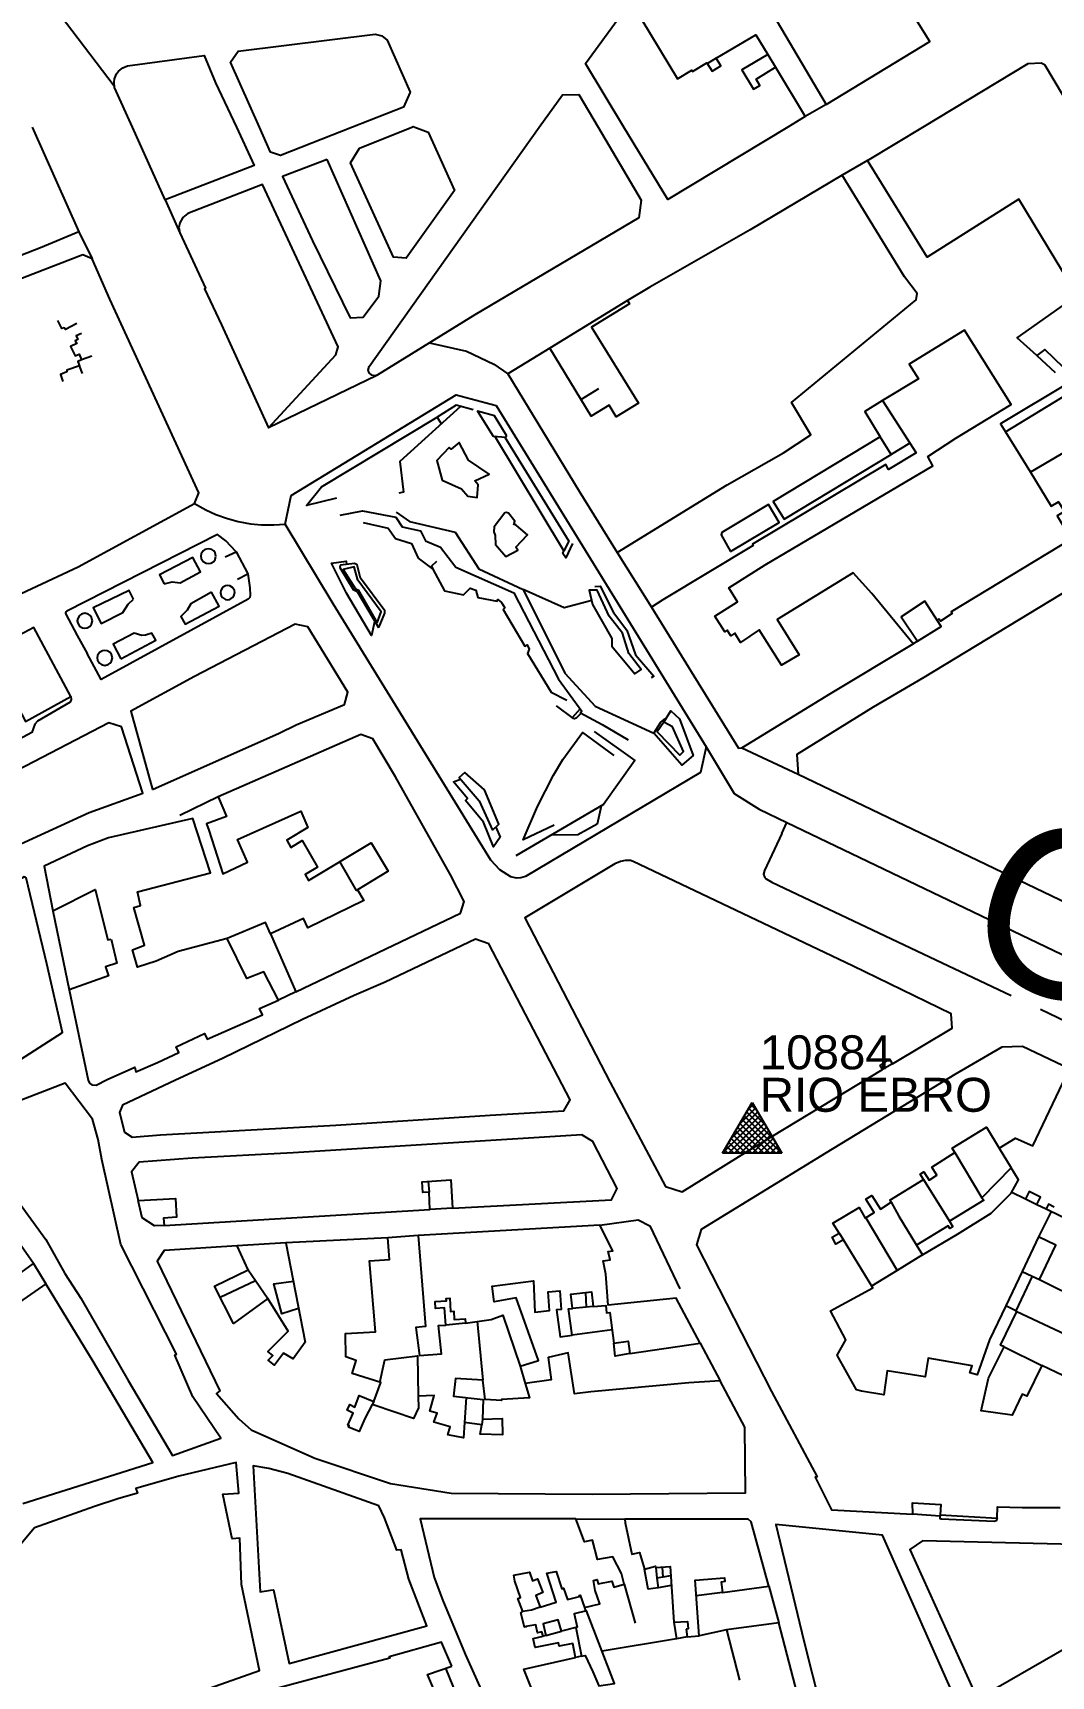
# Model space of a CAD drawing. Header units: millimetres. Extents: x 487814 to 495125, y 4392873 to 4398925.
# Drawn here: x 492567.8 to 492807.4, y 4396840.6 to 4397227.4 of the extents above; entities that cross this region are included whole.
import ezdxf
from ezdxf.enums import TextEntityAlignment as Align

# ---------------------------------------------------------------- set-up
doc = ezdxf.new("R2010")
doc.units = ezdxf.units.MM
for name, color, linetype in [('Cartografia_Base', 8, 'Continuous'), ('Centro_de_Distribucion_Fuera_de_Servicio_posicion', 100, 'Continuous'), ('Centro_de_Distribucion_Fuera_de_Servicio_rotulo', 100, 'Continuous'), ('Centro_de_Distribucion_Fuera_de_Servicio_rotulo_alias', 100, 'Continuous'), ('Texto_Cartografia_Territorial', 7, 'Continuous')]:
    doc.layers.add(name, color=color, linetype=linetype)
doc.styles.get("Standard").update_dxf_attribs({"font": 'arial.ttf'})

# ---------------------------------------------------------------- blocks, each defined once
blk = doc.blocks.new('CD_0_RFS')
at = {"color": 2}
for p, q in [((-0.872, -0.496), (0, 1.003)), ((0, 1.003), (0.871, -0.497)), ((0.871, -0.497), (-0.872, -0.496))]:
    blk.add_line(p, q, dxfattribs=at)
at = {"color": 2, "linetype": 'Continuous'}
for p, q in [((-0.87, -0.493), (0.23, 0.607)), ((-0.697, -0.496), (0.295, 0.495)), ((-0.624, -0.071), (0.165, 0.719)), ((-0.379, 0.352), (0.1, 0.831)), ((0.697, -0.497), (-0.295, 0.495)), ((0.868, -0.492), (-0.23, 0.607)), ((0.623, -0.07), (-0.165, 0.719)), ((-0.133, 0.774), (0.035, 0.943)), ((0.378, 0.352), (-0.101, 0.83)), ((0.134, 0.773), (-0.036, 0.942)), ((-0.011, -0.497), (-0.555, 0.048)), ((-0.52, -0.497), (0.36, 0.383)), ((0.166, -0.497), (-0.49, 0.16)), ((0.343, -0.497), (-0.425, 0.272)), ((0.52, -0.497), (-0.36, 0.383)), ((-0.343, -0.497), (0.425, 0.272)), ((-0.167, -0.497), (0.49, 0.16)), ((0.01, -0.497), (0.555, 0.048)), ((-0.718, -0.496), (-0.815, -0.399)), ((-0.541, -0.496), (-0.75, -0.287)), ((-0.364, -0.497), (-0.685, -0.176)), ((-0.188, -0.497), (-0.62, -0.064)), ((0.187, -0.497), (0.62, -0.064)), ((0.363, -0.497), (0.685, -0.176)), ((0.54, -0.497), (0.75, -0.288)), ((0.717, -0.497), (0.814, -0.399))]:
    blk.add_line(p, q, dxfattribs=at)

msp = doc.modelspace()

# ---------------------------------------------------------------- linework, layer by layer
at = {"layer": 'Cartografia_Base'}
for p, q in [((492574.27, 4397231.62, 111.84), (492586.97, 4397214.9, 111.2)), ((492728.59, 4397221.44, 112.36), (492726.52, 4397220.18, 112.36)), ((492740.73, 4397222.29, 114.07), (492742.55, 4397219.26, 114.53)), ((492754.5, 4397210.53, 110.64), (492749.56, 4397207.64, 111.78)), ((492764.24, 4397197.3, 109.75), (492758.23, 4397193.91, 109.75)), ((492598.91, 4397188.04, 111.03), (492602.38, 4397180.31, 111.11)), ((492578.65, 4397180.5, 111.61), (492581.8, 4397174.21, 111.56)), ((492707.74, 4397164.38, 109.87), (492689.47, 4397153.14, 117.6)), ((492581.66, 4397151.25, 114.41), (492579.24, 4397150.4, 114.41)), ((492804.01, 4397151.44, 114.73), (492808.38, 4397147.45, 115.43)), ((492579.47, 4397147.2, 114.41), (492578.79, 4397148.97, 114.41)), ((492648.72, 4397146.74, 111.15), (492623.29, 4397134.44, 112.23)), ((492700.93, 4397143.6, 114.72), (492696.81, 4397141.07, 109.94)), ((492663.94, 4397135.35, 110.77), (492662.95, 4397136.91, 110.85)), ((492774.15, 4397130.78, 112.12), (492769.74, 4397128.1, 112.12)), ((492796.68, 4397133.45, 110.95), (492802.53, 4397123.94, 111.38)), ((492681.07, 4397111.85, 111.06), (492680.9, 4397111.47, 111.06)), ((492615.62, 4397105.23, 114.76), (492618.39, 4397100, 114.71)), ((492705.32, 4397105.03, 115.65), (492713.37, 4397092.21, 113.16)), ((492578.28, 4397085.52, 116.11), (492580.56, 4397081.27, 116.17)), ((492775.94, 4397084.18, 109.25), (492774.97, 4397083.6, 110.74)), ((492690.92, 4397068.95, 114.06), (492694.98, 4397066, 114.21)), ((492696.59, 4397068.24, 114.2), (492694.74, 4397066.17, 114.2)), ((492716.89, 4397066.09, 110.33), (492716.38, 4397065.73, 110.33)), ((492734.63, 4397059.05, 109.4), (492747.9, 4397052.85, 108.88)), ((492611.39, 4397047.54, 119.52), (492602.38, 4397043.18, 119.58)), ((492738.68, 4397044.65, 110.05), (492745.26, 4397041.48, 109.91)), ((492744.04, 4397038.89, 109.91), (492745.26, 4397041.48, 109.91)), ((492744.04, 4397038.89, 109.91), (492739.97, 4397030.22, 109.91)), ((492572.5, 4397020.7, 120.99), (492576.39, 4397002.12, 120.99)), ((492629.71, 4397001.68, 120.82), (492625.6, 4396999.72, 119.64)), ((492770.07, 4396984.74, 113.32), (492767.76, 4396983.36, 113.32)), ((492795.22, 4396964.89, 112.05), (492798.04, 4396960.22, 113.01)), ((492784.78, 4396963.81, 111.99), (492791.12, 4396953.16, 112.27)), ((492660.87, 4396957.04, 117.05), (492661.03, 4396954.48, 117.05)), ((492777.37, 4396957.5, 114.96), (492783.49, 4396947.67, 114.53)), ((492798.16, 4396954.54, 113.4), (492801.42, 4396952.93, 113.4)), ((492666.54, 4396950.71, 118.14), (492661.26, 4396950.42, 121.54)), ((492804.08, 4396951.62, 113.37), (492806.22, 4396950.56, 113.33)), ((492807.41, 4396949.98, 113.1), (492804.44, 4396943.97, 113.1)), ((492757.56, 4396944.89, 117.46), (492758.53, 4396943.29, 117.48)), ((492763.78, 4396948.47, 114.09), (492771.16, 4396936.09, 114.56)), ((492627.35, 4396942.59, 114.85), (492615.92, 4396941.9, 115)), ((492658.47, 4396944.29, 116.62), (492651.37, 4396943.73, 116.62)), ((492567.97, 4396937.73, 116.82), (492570.9, 4396932.89, 116.82)), ((492777.11, 4396939.78, 113.75), (492771.16, 4396936.09, 114.56)), ((492611.86, 4396929.77, 117.45), (492620.19, 4396933.72, 117.45)), ((492618.5, 4396936.26, 117.83), (492620.19, 4396933.72, 117.45)), ((492620.19, 4396933.72, 117.45), (492623.14, 4396929.44, 117.8)), ((492771.16, 4396936.09, 114.56), (492765.18, 4396932.39, 114.23)), ((492800.58, 4396935.8, 112.57), (492796.78, 4396927.78, 113.24)), ((492802.92, 4396934.71, 112.6), (492799.14, 4396926.57, 113.28)), ((492804.65, 4396933.91, 115.1), (492815.11, 4396928.77, 115.06)), ((492697.83, 4396930.88, 116.67), (492698.02, 4396927.44, 117.52)), ((492698.02, 4396927.44, 117.52), (492694.77, 4396927.15, 116.28)), ((492699.62, 4396927.58, 117.19), (492698.02, 4396927.44, 117.52)), ((492799.38, 4396926.45, 117.47), (492810.7, 4396921.11, 116.19)), ((492669.61, 4396923.69, 117.23), (492664.99, 4396923.22, 119.45)), ((492672.34, 4396924.16, 117.53), (492673.72, 4396910.28, 118.54)), ((492704.12, 4396922.13, 115.61), (492694.73, 4396920.86, 116.77)), ((492724.82, 4396918.94, 113.89), (492729.51, 4396910.12, 118.82)), ((492796.36, 4396918.13, 116.29), (492805.19, 4396913.74, 116.29)), ((492682.49, 4396913.52, 117.33), (492683.68, 4396909.46, 117.9)), ((492669.76, 4396906.16, 119.96), (492669.38, 4396900.26, 121.52)), ((492648.01, 4396905.27, 119.87), (492647.65, 4396904.54, 119.87)), ((492673.59, 4396901.04, 120.27), (492673.43, 4396899.78, 120.27)), ((492695.56, 4396877.59, 119.64), (492707.11, 4396877.57, 119.57)), ((492714.39, 4396866.17, 118.94), (492714.67, 4396863.63, 118.94)), ((492716.02, 4396863.88, 118.84), (492714.67, 4396863.63, 118.94)), ((492714.67, 4396863.63, 118.94), (492714.92, 4396861.37, 118.94)), ((492715.9, 4396866.27, 118.67), (492716.02, 4396863.88, 118.84)), ((492717.83, 4396864.2, 118.84), (492716.02, 4396863.88, 118.84)), ((492706.93, 4396862.26, 119.18), (492709.56, 4396853.09, 118.9)), ((492718, 4396861.9, 118.84), (492714.92, 4396861.37, 118.94)), ((492730.06, 4396860.3, 118.76), (492723.86, 4396859.52, 118.19)), ((492741, 4396861.75, 117.84), (492743.31, 4396853.16, 119.13)), ((492697.59, 4396856.72, 119.71), (492697.83, 4396855.93, 119.71)), ((492695.59, 4396852.03, 120.26), (492692.22, 4396851.15, 120.55)), ((492718.64, 4396853.3, 120.33), (492719.26, 4396849.4, 119.27)), ((492688.49, 4396850.17, 121.01), (492687.87, 4396850.01, 121.76)), ((492719.26, 4396849.4, 119.27), (492701.76, 4396846.48, 119.32)), ((492721.77, 4396849.82, 119.27), (492719.26, 4396849.4, 119.27)), ((492730.99, 4396851.52, 119.57), (492724.61, 4396850.1, 119.57)), ((492696.89, 4396845.28, 121.35), (492695.53, 4396845, 121.58)), ((492664.88, 4396842.44, 117.62), (492675.32, 4396817.17, 117.96))]:
    msp.add_line(p, q, dxfattribs=at)
for points in [[(492767.12, 4397244.31, 109.71), (492766.87, 4397244.7, 109.71), (492760.94, 4397241.15, 109.72), (492762.92, 4397237.84, 109.71), (492750.68, 4397230.55, 109.65), (492748.87, 4397233.56, 109.68), (492742.95, 4397230.06, 109.66), (492754.5, 4397210.53, 109.53), (492778.84, 4397225.3, 109.58), (492770.35, 4397239.06, 109.7), (492766.59, 4397236.81, 109.69), (492764.54, 4397240.25, 109.71), (492768.25, 4397242.47, 109.71), (492767.12, 4397244.31, 109.71)], [(492706.91, 4397205.16, 109.51), (492697.85, 4397220.14, 109.55), (492708.51, 4397234.76, 109.59)], [(492621.14, 4397205.16, 110.63), (492614.31, 4397220.43, 110.63), (492616.11, 4397223.05, 110.63), (492648.38, 4397227.06, 110.21), (492649.93, 4397226.68, 110.11), (492651.15, 4397225.67, 110.06), (492656.62, 4397213.42, 110.02), (492655.02, 4397209.9, 110.07), (492642.99, 4397205.16, 110.3)], [(492711.12, 4397230.44, 109.6), (492719.5, 4397216.56, 109.61), (492722.87, 4397218.59, 109.63), (492723.05, 4397218.29, 109.63), (492726.43, 4397220.33, 109.65), (492727.62, 4397218.36, 109.65), (492729.7, 4397219.61, 109.67), (492728.59, 4397221.44, 109.67), (492737.96, 4397226.89, 109.73), (492740.73, 4397222.29, 109.7), (492734.66, 4397218.63, 109.68), (492737.4, 4397214.08, 109.68), (492738.89, 4397214.98, 109.69), (492737.98, 4397216.5, 109.69), (492742.55, 4397219.26, 109.68), (492749.56, 4397207.64, 109.6), (492745.45, 4397205.16, 109.65)], [(492591.29, 4397205.16, 111.45), (492587.05, 4397214.49, 111.63), (492586.91, 4397215.73, 111.64), (492587.03, 4397216.56, 111.64), (492587.5, 4397217.71, 111.65), (492588, 4397218.38, 111.65), (492588.97, 4397219.16, 111.65), (492590.08, 4397219.62, 111.66), (492608.14, 4397222.02, 110.7), (492610.82, 4397215.57, 110.72), (492615.73, 4397205.16, 110.68)], [(492777.2, 4397205.16, 109.41), (492801.97, 4397220.19, 109.39), (492805.1, 4397220.32, 109.39), (492805.83, 4397219.95, 109.39), (492814.66, 4397205.16, 109.23)], [(492686.92, 4397205.16, 109.6), (492692.45, 4397212.79, 109.6), (492696.31, 4397212.82, 109.6), (492700.84, 4397205.16, 109.6)], [(492567.68, 4397205.16, 111.66), (492578.65, 4397180.5, 112.04), (492569.63, 4397176.8, 111.77), (492540.97, 4397165.62, 112.5), (492525.56, 4397159.84, 111.79), (492521.66, 4397169.71, 111.81), (492516.08, 4397176.98, 111.79), (492549.56, 4397205.16, 111.78)], [(492615.73, 4397205.16, 110.68), (492619.91, 4397196.16, 110.69), (492598.91, 4397188.04, 110.96), (492591.29, 4397205.16, 111.45)], [(492642.99, 4397205.16, 110.3), (492626.07, 4397198.53, 110.63), (492623.77, 4397199.28, 110.63), (492621.14, 4397205.16, 110.63)], [(492657.67, 4397205.16, 110.03), (492660.84, 4397203.96, 109.99), (492667.02, 4397190.29, 109.85), (492655.69, 4397174.34, 109.76), (492652.65, 4397174.59, 109.76), (492642.59, 4397196.8, 109.78), (492644.71, 4397200.24, 110.03), (492657, 4397205.16, 110.04)], [(492700.84, 4397205.16, 109.6), (492710.96, 4397187.98, 109.71), (492710.42, 4397183.8, 109.69), (492671.78, 4397161, 110.29), (492648.83, 4397146.79, 111.11), (492648.3, 4397146.64, 111.11), (492647.6, 4397146.76, 111.11), (492646.96, 4397147.33, 111.11), (492646.75, 4397148.01, 111.11), (492646.96, 4397148.84, 111.11), (492686.92, 4397205.16, 109.6)], [(492657, 4397205.16, 110.04), (492657.32, 4397205.29, 110.03), (492657.67, 4397205.16, 110.03)], [(492745.45, 4397205.16, 109.65), (492717.19, 4397188.13, 109.51), (492706.91, 4397205.16, 109.51)], [(492814.66, 4397205.16, 109.23), (492831.27, 4397177.78, 107.94), (492831.56, 4397177.95, 107.94), (492849.11, 4397147.94, 107.08), (492855.08, 4397138.16, 106.81), (492855.46, 4397137.22, 106.8), (492855.37, 4397135.41, 106.8), (492854.9, 4397134.65, 106.81), (492853.96, 4397133.79, 106.83), (492848.34, 4397130.13, 106.95), (492833.3, 4397121.03, 107.26), (492817.85, 4397146.69, 107.71), (492815.52, 4397145.31, 107.76), (492812.56, 4397150.01, 107.85), (492810.29, 4397148.62, 107.89), (492805.92, 4397152.87, 108.01), (492804.01, 4397151.44, 108.05), (492799.44, 4397155.62, 108.17), (492813.53, 4397165.53, 108.06), (492799.84, 4397188.22, 109.04), (492778.25, 4397174.58, 108.86), (492764.24, 4397197.3, 109.49), (492777.2, 4397205.16, 109.41)], [(492637.05, 4397197.59, 110.62), (492626.55, 4397193.57, 110.47), (492633.59, 4397178.39, 110.41), (492642.45, 4397160.31, 110.44), (492645.52, 4397160.41, 110.44), (492649.26, 4397165.4, 110.44), (492649.73, 4397169.03, 110.37), (492637.05, 4397197.59, 110.62)], [(492696.33, 4397119.48, 110.08), (492705.32, 4397105.03, 109.93), (492731.21, 4397120.96, 109.93), (492744.42, 4397128.55, 109.57), (492750.91, 4397132.77, 109.39), (492746.34, 4397140.35, 109.48), (492775.65, 4397164.54, 108.73), (492775.9, 4397166.02, 108.74), (492772.91, 4397169.94, 108.86), (492758.23, 4397193.91, 109.53), (492736.58, 4397180.98, 109.55), (492713.02, 4397167.54, 109.75), (492707.74, 4397164.38, 109.74), (492708.22, 4397163.59, 109.74), (492699.26, 4397158.07, 109.71), (492710.31, 4397140.21, 109.82), (492705.09, 4397136.98, 109.81), (492703.41, 4397139.71, 109.79), (492699.21, 4397137.13, 109.81), (492689.47, 4397153.14, 109.67), (492679.56, 4397147.11, 110.22), (492696.33, 4397119.48, 110.08)], [(492612.22, 4397158.68, 111.9), (492623.29, 4397134.44, 112.27), (492639.12, 4397151.59, 111.45), (492639.66, 4397153.5, 111.37), (492621.89, 4397191.71, 110.54), (492604.3, 4397184.83, 110.95), (492603.12, 4397183.94, 111.06), (492602.38, 4397182.66, 111.21), (492602.19, 4397181.56, 111.28), (492602.38, 4397180.31, 111.32), (492608.46, 4397167.29, 111.74), (492608.17, 4397167.14, 111.74), (492612.22, 4397158.68, 111.9)], [(492531.54, 4397143.01, 113.24), (492536.42, 4397130.5, 113.82), (492551.04, 4397091.6, 114.46), (492554.08, 4397090.34, 114.58), (492578.51, 4397101.72, 115.3), (492605.89, 4397116.63, 113.56), (492606.84, 4397119.13, 113.36), (492585.93, 4397164.72, 111.63), (492581.8, 4397174.21, 111.46), (492579.55, 4397175.09, 111.45), (492545.23, 4397161.84, 112.57), (492546.36, 4397158.55, 112.77), (492542.03, 4397156.84, 112.74), (492540.77, 4397160.12, 112.57), (492527.04, 4397154.77, 112.86), (492531.54, 4397143.01, 113.24)], [(492578.2, 4397158.92, 114.86), (492575.5, 4397157.51, 114.86), (492575.16, 4397157.9, 114.86), (492574.63, 4397157.8, 114.86), (492573.67, 4397159.66, 114.86)], [(492722.73, 4397077.03, 109.65), (492733.82, 4397059.04, 109.36), (492734.63, 4397059.05, 109.33), (492755.46, 4397071.86, 108.97), (492774.97, 4397083.6, 108.51), (492765.23, 4397095.39, 108.81), (492760.81, 4397100.26, 108.95), (492742.94, 4397089.32, 109.39), (492748.09, 4397081.01, 109.21), (492743.95, 4397078.52, 109.28), (492738.68, 4397086.87, 109.47), (492734.35, 4397083.87, 109.54), (492732.97, 4397086.06, 109.58), (492732.03, 4397085.47, 109.59), (492731.22, 4397086.78, 109.62), (492730.6, 4397086.39, 109.63), (492728.28, 4397090.07, 109.7), (492733.64, 4397093.42, 109.63), (492731.57, 4397096.74, 109.69), (492740.12, 4397102.16, 109.56), (492779.54, 4397125.49, 108.49), (492778.4, 4397127.67, 108.54), (492784.99, 4397131.97, 108.38), (492798.03, 4397139.89, 108.14), (492787.05, 4397157.38, 108.47), (492774.03, 4397149.41, 108.78), (492776.2, 4397145.95, 108.69), (492767.76, 4397140.83, 108.92), (492775.62, 4397128.49, 108.62), (492769.18, 4397124.59, 108.8), (492768.49, 4397125.77, 108.83), (492737.16, 4397107, 109.66), (492737.33, 4397106.72, 109.66), (492716.02, 4397093.94, 109.85), (492713.37, 4397092.21, 109.81), (492722.73, 4397077.03, 109.65)], [(492579.23, 4397156.63, 114.41), (492577.99, 4397156.07, 114.41), (492578.41, 4397155.18, 114.41), (492577.79, 4397154.87, 114.41), (492578.16, 4397154.24, 114.41), (492576.65, 4397153.51, 114.41), (492577.81, 4397151.38, 114.41), (492578.72, 4397151.76, 114.41), (492579.24, 4397150.4, 114.41)], [(492661.14, 4397154.41, 110.61), (492669.89, 4397152.46, 110.61), (492676.29, 4397149.36, 110.61), (492679.56, 4397147.11, 110.15)], [(492579.24, 4397150.4, 114.41), (492578.39, 4397150.01, 114.41), (492578.79, 4397148.97, 114.41)], [(492578.79, 4397148.97, 114.41), (492575.84, 4397147.99, 114.18), (492575.81, 4397147.57, 114.18), (492574.35, 4397146.92, 114.18), (492574.87, 4397145.28, 114.18)], [(492605.89, 4397116.63, 113.38), (492608.5, 4397115.14, 113.3), (492610.87, 4397114.04, 113.26), (492613.62, 4397113.04, 113.23), (492616.14, 4397112.36, 113.2), (492619.02, 4397111.83, 113.16), (492621.62, 4397111.58, 113.13), (492624.55, 4397111.56, 113.09), (492627.15, 4397111.75, 113.06), (492628.59, 4397118.49, 112.73), (492667.39, 4397142.17, 110.54), (492676.81, 4397139.65, 110.25), (492726.28, 4397059.35, 109.51), (492732.86, 4397048.3, 109.51), (492738.68, 4397044.65, 110.05)], [(492796.68, 4397133.45, 110.05), (492813.13, 4397143.49, 110.05), (492811.55, 4397144.99, 115.26), (492796.12, 4397135.74, 110.05), (492795.5, 4397135.36, 110.05), (492796.68, 4397133.45, 110.05)], [(492668.47, 4397139.46, 110.74), (492654.15, 4397126.49, 110.82), (492655.05, 4397119.24, 110.75), (492653.94, 4397119.06, 110.75)], [(492671.44, 4397138.63, 110.85), (492667.44, 4397139.71, 110.85), (492662.95, 4397136.91, 110.85)], [(492679.21, 4397132.18, 110.31), (492679.3, 4397132.58, 110.42), (492676.41, 4397137.24, 110.85), (492672.41, 4397138.36, 110.85), (492676.14, 4397132.47, 110.43), (492679.21, 4397132.18, 110.31)], [(492767.76, 4397140.83, 112.12), (492763.57, 4397138.28, 112.12), (492767.18, 4397132.32, 112.12)], [(492639.24, 4397117.88, 113.09), (492632.21, 4397116.15, 112.87), (492635.7, 4397120.52, 112.56), (492662.95, 4397136.91, 110.85)], [(492668.69, 4397120.08, 110.84), (492670.14, 4397118.35, 110.76), (492672.38, 4397118.03, 110.79), (492672.59, 4397120.96, 110.84), (492671.8, 4397121.95, 110.84), (492675.16, 4397123.46, 110.77), (492670.35, 4397126.81, 110.83), (492668.12, 4397130.93, 110.75), (492666.24, 4397129.39, 110.7), (492665.8, 4397129.76, 110.85), (492662.9, 4397126.68, 110.85), (492664.12, 4397122.08, 110.85), (492668.69, 4397120.08, 110.84)], [(492678.87, 4397132.21, 110.32), (492693.93, 4397107.73, 110.28), (492692.72, 4397105.47, 110.65), (492676.55, 4397132.43, 110.41)], [(492744.56, 4397112.87, 112.07), (492769.74, 4397128.1, 112.12), (492767.18, 4397132.32, 112.12), (492742, 4397117.04, 112.07), (492744.56, 4397112.87, 112.07)], [(492810.54, 4397114.74, 107.74), (492808.81, 4397113.68, 107.77), (492812.16, 4397108.21, 107.67), (492825.6, 4397116.35, 107.43), (492822.29, 4397121.83, 107.52), (492820.63, 4397120.82, 107.56), (492819.19, 4397123.21, 107.6), (492820.85, 4397124.22, 107.56), (492816.17, 4397132, 107.7), (492802.53, 4397123.94, 107.96), (492807.41, 4397115.96, 107.82), (492809.16, 4397117.02, 107.78), (492810.54, 4397114.74, 107.74)], [(492640.15, 4397113.82, 113.49), (492645.37, 4397114.9, 113.92), (492653.19, 4397113.36, 114.98), (492654.69, 4397111.07, 115.4), (492659.01, 4397110.19, 115.36), (492660.22, 4397107.83, 115.36), (492663.72, 4397106.28, 115.42), (492667.32, 4397101.61, 115.34), (492680.98, 4397095.56, 115.34), (492691.51, 4397075.22, 115.19), (492696.99, 4397067.69, 115.18), (492696.64, 4397067.34, 114.09), (492701.75, 4397064.58, 115.01), (492707.88, 4397061, 110.94)], [(492732, 4397105.3, 112.31), (492743.44, 4397112.13, 112.31), (492740.91, 4397116.38, 112.31), (492729.94, 4397109.8, 112.31), (492729.76, 4397109.22, 112.31), (492732, 4397105.3, 112.31)], [(492726.28, 4397059.35, 109.51), (492724.91, 4397053.27, 109.52), (492683.7, 4397028.79, 113.53), (492682.62, 4397028.45, 113.56), (492681.62, 4397028.42, 113.62), (492680.26, 4397028.75, 113.65), (492677.69, 4397030.38, 113.7), (492675.59, 4397032.67, 113.89), (492638.47, 4397092.99, 113.42), (492627.15, 4397111.75, 113.06)], [(492645.52, 4397112.09, 113.53), (492651.42, 4397110.78, 114.1), (492653.15, 4397108.34, 114.18), (492656.91, 4397107.17, 114.19), (492658.44, 4397103.76, 114.14), (492661.93, 4397101.16, 114.72), (492664.69, 4397096.05, 115.06), (492669.12, 4397095.07, 115.04), (492670.7, 4397096.66, 114.38), (492672.03, 4397096.18, 114.39), (492672.54, 4397094.5, 115.18), (492677.08, 4397093.57, 114.68), (492677.23, 4397093.98, 114.2), (492678.07, 4397093.28, 114.25), (492678.91, 4397092.02, 114.72), (492678.45, 4397091.67, 114.75), (492683.6, 4397082.98, 114.75), (492684.16, 4397083.34, 114.38), (492684.59, 4397082.34, 114.64), (492684.18, 4397081.32, 114.81), (492689.8, 4397072.15, 114.44), (492693.46, 4397070.28, 114.21)], [(492653.34, 4397114.52, 110.5), (492656.43, 4397112.33, 110.5), (492667.19, 4397109.83, 110.5), (492672.75, 4397101.2, 110.36), (492683.21, 4397096.33, 110.67)], [(492681.07, 4397111.85, 110.89), (492681.2, 4397112.45, 110.84), (492679.71, 4397114.33, 110.83), (492679.17, 4397114.49, 110.82), (492678.88, 4397114.36, 110.82), (492676.39, 4397111.1, 110.82), (492676.32, 4397109.9, 110.83), (492676.58, 4397109.04, 110.84), (492676.71, 4397106.93, 110.88), (492679.13, 4397104.08, 110.93), (492681.92, 4397105.61, 110.92), (492681.46, 4397106.35, 110.91), (492684.21, 4397109.18, 110.89), (492681.07, 4397111.85, 110.89)], [(492613.06, 4397104.03, 114.71), (492615.62, 4397105.23, 114.76), (492613.2, 4397107.83, 114.76), (492611.3, 4397109.3, 114.76), (492575.82, 4397091.23, 116.04), (492575.59, 4397091.06, 116.07), (492575.46, 4397090.68, 116.11), (492578.28, 4397085.52, 116.11)], [(492694.76, 4397107.16, 110.15), (492693.2, 4397103.78, 111.15), (492692.49, 4397104.79, 111.2), (492692.72, 4397105.47, 110.98)], [(492812.16, 4397108.21, 113.43), (492783.87, 4397091.06, 111.23), (492784.11, 4397090.69, 111.23), (492781.36, 4397088.88, 111.23), (492781.05, 4397089.35, 110.03), (492780.55, 4397089.05, 110.49)], [(492598.7, 4397097.72, 115.43), (492600.63, 4397098.13, 115.6), (492602.47, 4397097.92, 115.6), (492607.3, 4397100.53, 115.53), (492605.44, 4397103.85, 115.43), (492597.61, 4397099.84, 115.43), (492598.7, 4397097.72, 115.43)], [(492610.88, 4397104.2, 114.56), (492610.69, 4397105, 114.56), (492610.37, 4397105.44, 114.56), (492609.93, 4397105.77, 114.56), (492609.12, 4397105.96, 114.56), (492608.32, 4397105.77, 114.56), (492607.87, 4397105.44, 114.56), (492607.45, 4397104.74, 114.56), (492607.36, 4397104.2, 114.56), (492607.44, 4397103.65, 114.56), (492607.88, 4397102.95, 114.56), (492608.57, 4397102.52, 114.56), (492609.12, 4397102.44, 114.56), (492609.66, 4397102.52, 114.56), (492610.37, 4397102.95, 114.56), (492610.7, 4397103.4, 114.56), (492610.88, 4397104.2, 114.56)], [(492615.95, 4397098.76, 114.71), (492618.39, 4397100, 114.71), (492618.89, 4397096.77, 114.64), (492618.94, 4397094.98, 114.61), (492618.86, 4397094.47, 114.58), (492618.5, 4397094.06, 114.56), (492583.86, 4397075.14, 116.27), (492580.56, 4397081.27, 116.17)], [(492648.24, 4397088.76, 113.45), (492647.51, 4397085.54, 113.45), (492641.58, 4397095.49, 113.39), (492638.08, 4397102.54, 113.3), (492641.53, 4397102.99, 113.3), (492641.62, 4397102.26, 113.3)], [(492649.12, 4397087.41, 113.75), (492649.33, 4397087.56, 113.66), (492650.62, 4397090.79, 113.63), (492650.62, 4397091.33, 113.63), (492644.89, 4397099, 113.63), (492644.13, 4397102.18, 113.63), (492643.46, 4397102.49, 113.63), (492640.21, 4397102.05, 113.63), (492640.03, 4397101.75, 113.63), (492640.08, 4397101.51, 113.63), (492643.22, 4397096.37, 114.15), (492644.15, 4397095.89, 114.15), (492649.12, 4397087.41, 113.75)], [(492648.84, 4397088.49, 113.76), (492649.77, 4397091.08, 113.85), (492644.29, 4397098.56, 113.81), (492643.39, 4397101.67, 113.74), (492640.84, 4397101.04, 113.74), (492643.77, 4397096.47, 113.91), (492644.35, 4397096.24, 113.91), (492648.84, 4397088.49, 113.76)], [(492662.8, 4397102.94, 114.26), (492661.61, 4397101.88, 114.88), (492661.93, 4397101.16, 114.92)], [(492820.97, 4397017.8, 108.1), (492825.53, 4397018.52, 108.01), (492855.1, 4397036.48, 107.14), (492856.49, 4397040.19, 107.1), (492820.96, 4397098.52, 107.58), (492816.9, 4397099.58, 107.6), (492777.48, 4397075.64, 108.44), (492765.55, 4397068.63, 108.5), (492747.6, 4397057.53, 109.18), (492747.9, 4397052.85, 109.12), (492820.97, 4397017.8, 108.1)], [(492591.5, 4397094.06, 116.39), (492590.5, 4397096.14, 116.39), (492582.01, 4397092.02, 116.39), (492583.88, 4397088.33, 116.39), (492588.96, 4397090.93, 116.39), (492590.26, 4397092.93, 116.39), (492591.5, 4397094.06, 116.39)], [(492609.89, 4397095.73, 115.29), (492604.97, 4397093.01, 115.63), (492604.15, 4397091.52, 115.66), (492602.62, 4397090.03, 115.76), (492603.69, 4397088.21, 115.76), (492611.65, 4397092.45, 115.22), (492609.89, 4397095.73, 115.29)], [(492615.32, 4397095.61, 114.58), (492615.23, 4397096.13, 114.58), (492614.82, 4397096.79, 114.58), (492614.16, 4397097.2, 114.58), (492613.64, 4397097.28, 114.58), (492613.13, 4397097.2, 114.58), (492612.47, 4397096.79, 114.58), (492612.06, 4397096.13, 114.58), (492611.98, 4397095.61, 114.58), (492612.15, 4397094.85, 114.58), (492612.47, 4397094.43, 114.58), (492613.13, 4397094.02, 114.58), (492613.65, 4397093.94, 114.58), (492614.16, 4397094.02, 114.58), (492614.83, 4397094.43, 114.58), (492615.13, 4397094.85, 114.58), (492615.32, 4397095.61, 114.58)], [(492683.21, 4397096.33, 110.67), (492692.98, 4397076.65, 110.62), (492700.11, 4397068.87, 110.65), (492713.91, 4397062.53, 110.56)], [(492699.31, 4397093.76, 110.6), (492692.83, 4397092.02, 110.6), (492683.21, 4397096.33, 110.67)], [(492704.03, 4397084.82, 111.1), (492704.04, 4397083.01, 111.08), (492709.43, 4397076.5, 111.05), (492710.98, 4397077.51, 111.05), (492708.02, 4397081.25, 110.96), (492706.55, 4397086.06, 111), (492703.45, 4397090.05, 110.95), (492700.6, 4397096.17, 110.94), (492698.75, 4397096.23, 111.15), (492699.53, 4397092.8, 111.26), (492704.03, 4397084.82, 111.1)], [(492700.04, 4397097.09, 110.05), (492701.32, 4397097.13, 109.92), (492704.46, 4397090.92, 109.84), (492707.54, 4397086.76, 109.84), (492709.64, 4397080.96, 109.8), (492713.9, 4397075.97, 109.71), (492713.29, 4397075.56, 109.72)], [(492775.94, 4397084.18, 109.25), (492781.57, 4397087.62, 110.43), (492777.71, 4397093.64, 109.25), (492772.11, 4397089.88, 109.25), (492775.94, 4397084.18, 109.25)], [(492581.82, 4397088.99, 115.76), (492581.63, 4397089.79, 115.76), (492581.31, 4397090.24, 115.76), (492580.85, 4397090.57, 115.76), (492580.06, 4397090.76, 115.76), (492579.26, 4397090.57, 115.76), (492578.81, 4397090.24, 115.76), (492578.37, 4397089.54, 115.76), (492578.28, 4397088.99, 115.76), (492578.37, 4397088.44, 115.76), (492578.81, 4397087.74, 115.76), (492579.51, 4397087.31, 115.76), (492580.06, 4397087.22, 115.76), (492580.6, 4397087.31, 115.76), (492581.31, 4397087.74, 115.76), (492581.63, 4397088.19, 115.76), (492581.82, 4397088.99, 115.76)], [(492595.99, 4397049.28, 116.31), (492625.74, 4397062.56, 115.51), (492629.74, 4397064.48, 115.15), (492641.13, 4397069.3, 113.76), (492641.96, 4397072.21, 113.59), (492632.55, 4397087.59, 113.18), (492629.51, 4397088.21, 113.31), (492605.85, 4397075.88, 114.92), (492590.85, 4397067.72, 115.9), (492595.99, 4397049.28, 116.31)], [(492557.41, 4397081.72, 116.58), (492566.06, 4397065.27, 116.89), (492576.76, 4397071.2, 116.14), (492568.08, 4397087.43, 116), (492557.41, 4397081.72, 116.58)], [(492588.49, 4397080, 116.22), (492596.79, 4397084.42, 116.22), (492595.83, 4397086.08, 116.22), (492594.35, 4397085.57, 116.39), (492593.44, 4397085.54, 116.39), (492591.67, 4397086.08, 116.39), (492586.7, 4397083.45, 116.37), (492588.49, 4397080, 116.22)], [(492586.52, 4397080.26, 115.76), (492586.33, 4397081.06, 115.76), (492585.99, 4397081.51, 115.76), (492585.29, 4397081.94, 115.76), (492584.75, 4397082.02, 115.76), (492584.21, 4397081.94, 115.76), (492583.5, 4397081.51, 115.76), (492583.06, 4397080.8, 115.76), (492582.97, 4397080.26, 115.76), (492583.06, 4397079.71, 115.76), (492583.5, 4397079.01, 115.76), (492583.94, 4397078.68, 115.76), (492584.75, 4397078.49, 115.76), (492585.55, 4397078.68, 115.76), (492585.99, 4397079.01, 115.76), (492586.33, 4397079.45, 115.76), (492586.52, 4397080.26, 115.76)], [(492576.58, 4397069.83, 119.51), (492568.88, 4397065.35, 116.75), (492568.26, 4397064.65, 116.82), (492567.54, 4397062.72, 116.84), (492554.37, 4397055.67, 117.76), (492552, 4397045.68, 118.07), (492551.73, 4397045.18, 118.09), (492551.06, 4397044.58, 118.12), (492543.9, 4397041.02, 118.33), (492550.05, 4397029.44, 118.28), (492549.97, 4397028.29, 118.38), (492549.55, 4397027.4, 118.48), (492538.16, 4397017.52, 118.6), (492523.98, 4397006.67, 119.51), (492519.29, 4397002.61, 119.51), (492510.52, 4396994.09, 119.51)], [(492576.78, 4397071.16, 119.51), (492576.87, 4397070.48, 119.51), (492576.58, 4397069.83, 119.51)], [(492564, 4397035.99, 117.89), (492581.07, 4397043.86, 117.28), (492593.68, 4397048.41, 116.47), (492588.68, 4397064.01, 115.98), (492585.67, 4397064.95, 115.93), (492560.2, 4397051.69, 116.59), (492559.05, 4397048.05, 116.59), (492564, 4397035.99, 117.89)], [(492696.8, 4397067.25, 114.11), (492695.67, 4397066.04, 114.21), (492695.28, 4397065.91, 114.21), (492694.98, 4397066, 114.21)], [(492716.32, 4397065.14, 110.37), (492717.91, 4397067.79, 109.55), (492719.97, 4397065.91, 109.55), (492723.21, 4397057.26, 109.55), (492720.51, 4397054.98, 109.93), (492713.91, 4397062.53, 110.48), (492715.56, 4397065.16, 110.33), (492716.38, 4397065.73, 110.33)], [(492716.32, 4397065.14, 110.37), (492714.74, 4397062.85, 110.93), (492720.05, 4397057.32, 110.73), (492720.93, 4397058.22, 110.76), (492718.32, 4397064.03, 110.81), (492716.32, 4397065.14, 110.37)], [(492609.22, 4397039.71, 117.25), (492612.5, 4397029.42, 118.18), (492618.34, 4397032.19, 118.2), (492615.99, 4397037.51, 117.64), (492630.84, 4397044.14, 116.86), (492632.55, 4397040.31, 117.31), (492627.54, 4397037.33, 117.75), (492628.52, 4397035.64, 117.92), (492631.21, 4397037.28, 117.71), (492634.78, 4397030.97, 118.42), (492631.88, 4397029.24, 118.59), (492632.68, 4397027.88, 118.68), (492647.44, 4397036.7, 116.67), (492651.4, 4397030.07, 116.65), (492644.2, 4397025.68, 117.76), (492645.66, 4397023.16, 117.19), (492632.51, 4397016.68, 117.68), (492631.48, 4397018.95, 118.22), (492623.74, 4397015.31, 117.79), (492629.71, 4397001.68, 115.12), (492668.44, 4397020.16, 114.4), (492669.3, 4397022.92, 114.41), (492666.05, 4397029.18, 114.43), (492653.13, 4397052.26, 114.25), (492647.85, 4397061.19, 114.09), (492644.96, 4397062.21, 114.43), (492611.39, 4397047.54, 116.61), (492613.39, 4397042.9, 117.07), (492608.71, 4397041.22, 117.11), (492609.22, 4397039.71, 117.25)], [(492699.86, 4397062.94, 115.03), (492709.43, 4397056.13, 115.38), (492702.11, 4397045.72, 115.32), (492681.48, 4397033.67, 115.32)], [(492690.47, 4397040.85, 114.63), (492683.22, 4397037.45, 114.52), (492686.54, 4397045.24, 114.62), (492690.33, 4397052.66, 114.68), (492692.5, 4397056.35, 114.66), (492697.12, 4397062.68, 114.65), (492704.55, 4397057.29, 114.75)], [(492675.95, 4397039.7, 113.85), (492677.49, 4397041.12, 113.85), (492674.08, 4397049.22, 113.85), (492669.46, 4397053.29, 113.85), (492668.12, 4397052.11, 113.85), (492672.82, 4397046.58, 113.85), (492675.95, 4397039.7, 113.85)], [(492676.74, 4397040.41, 113.85), (492677.77, 4397038.04, 113.85), (492676.23, 4397035.75, 113.85), (492673.85, 4397041.56, 113.85), (492669.58, 4397046.69, 113.85), (492670.1, 4397047.13, 113.85), (492666.81, 4397051.08, 113.85), (492668.44, 4397051.71, 113.85)], [(492701.53, 4397045.39, 115.32), (492700.62, 4397041.15, 115.32), (492696.02, 4397038.59, 115.32), (492689.8, 4397038.53, 115.32)], [(492586.21, 4397014.02, 117.56), (492587.55, 4397008.4, 117.13), (492584.92, 4397007.53, 117.12), (492585.61, 4397005.4, 116.94), (492576.39, 4397002.12, 117.08), (492580.81, 4396980.83, 116.23), (492581.16, 4396980.16, 116.14), (492581.66, 4396979.8, 116.03), (492582.7, 4396979.72, 115.92), (492585.31, 4396981.04, 115.91), (492591.85, 4396983.94, 115.67), (492592.06, 4396982.86, 115.61), (492597.13, 4396985.04, 115.46), (492602.13, 4396987.4, 115.21), (492601.51, 4396988.72, 115.29), (492608.17, 4396991.84, 115.29), (492608.82, 4396990.49, 115.21), (492621.84, 4396996.26, 115.01), (492621.18, 4396997.74, 115.19), (492625.6, 4396999.72, 115.14), (492622.2, 4397006.35, 116.48), (492618.19, 4397004.8, 116.58), (492613.51, 4397014.17, 117.85), (492602.03, 4397011.11, 117.1), (492596.83, 4397008.88, 116.96), (492592.46, 4397007.48, 116.95), (492591.23, 4397011.54, 117.29), (492594.06, 4397012.61, 117.31), (492591.6, 4397021.5, 117.63), (492593.12, 4397021.96, 117.66), (492592.42, 4397025.16, 117.58), (492609.6, 4397029.65, 118.18), (492605.42, 4397042.43, 116.95), (492585.58, 4397037.89, 117.2), (492580.7, 4397035.98, 117.19), (492570.49, 4397031.21, 117.86), (492572.5, 4397020.7, 117.61), (492582.44, 4397025.71, 117.37), (492585.49, 4397013.89, 117.54), (492586.21, 4397014.02, 117.56)], [(492745.26, 4397041.48, 109.91), (492813.79, 4397008.61, 108.93), (492838.3, 4396997.02, 108.58), (492941.56, 4396947.2, 106.49), (492990.7, 4396923.74, 105.79), (492989.72, 4396921.57, 105.71)], [(492644.2, 4397025.68, 121.84), (492643.98, 4397025.53, 121.84), (492640.07, 4397032.3, 121.78)], [(492770.07, 4396984.74, 110.32), (492784.09, 4396993.1, 109.59), (492783.87, 4396996.5, 109.73), (492760.69, 4397007.8, 110.23), (492709.1, 4397032.34, 111.08), (492708.42, 4397032.55, 111.11), (492707.21, 4397032.6, 111.17), (492706.07, 4397032.33, 111.24), (492704.79, 4397031.79, 111.32), (492683.61, 4397019.04, 113.59), (492703.66, 4396980.32, 113.28), (492716.64, 4396955.8, 113.33), (492720.62, 4396954.55, 113.12), (492736.15, 4396964.27, 112.19), (492767.76, 4396983.36, 110.45), (492767.15, 4396984.35, 110.45), (492769.42, 4396985.81, 110.32), (492770.07, 4396984.74, 110.32)], [(492739.97, 4397030.22, 109.91), (492739.77, 4397029.34, 109.91), (492739.97, 4397028.73, 109.91), (492740.33, 4397028.25, 109.91), (492741.73, 4397027.45, 109.91), (492797.99, 4397000.79, 109.38)], [(492523.12, 4396964.11, 116.96), (492531.14, 4396955.82, 116.49), (492548.53, 4396972.04, 116.41), (492562.75, 4396984.31, 116.05), (492574.78, 4396992.11, 115.93), (492571.08, 4397008.24, 116.45), (492566.21, 4397028.45, 118.24), (492566.03, 4397028.67, 118.26), (492565.8, 4397028.74, 118.29), (492550.97, 4397020.17, 118.33), (492546.16, 4397017.74, 118.54), (492537.07, 4397010.09, 118.51), (492528.64, 4397002.74, 118.53), (492518.86, 4396993.66, 118.18), (492515.08, 4396990.43, 118.14), (492507.9, 4396983.8, 118.17), (492507.76, 4396980.47, 117.78), (492511.62, 4396976.68, 117.41), (492511.21, 4396976.28, 117.39), (492523.12, 4396964.11, 116.96)], [(492623.74, 4397015.31, 121.46), (492622.55, 4397017.95, 121.72), (492613.51, 4397014.17, 121.82)], [(492591.18, 4396967.44, 115.92), (492597.85, 4396967.97, 115.62), (492639.11, 4396970.24, 114.89), (492675.41, 4396972.65, 113.6), (492692.79, 4396973.61, 113.25), (492694.27, 4396976.24, 113.37), (492675.14, 4397012.95, 113.79), (492671.93, 4397014.04, 113.85), (492650.75, 4397003.95, 114.3), (492643.42, 4397000.76, 114.5), (492631.29, 4396995.14, 114.83), (492612.47, 4396985.97, 115.11), (492601.36, 4396980.89, 115.47), (492588.93, 4396974.97, 115.87), (492588.24, 4396973.29, 115.93), (492589.41, 4396968.59, 115.94), (492591.18, 4396967.44, 115.92)], [(492985.48, 4396912.17, 105.37), (492984.98, 4396911.07, 106.02), (492978.46, 4396914.14, 106.05), (492879.86, 4396961.36, 107.86), (492864.24, 4396969, 108.4), (492804.92, 4396997.46, 109.14)], [(492799.14, 4396926.57, 113.28), (492796.78, 4396927.78, 113.24), (492792.9, 4396919.75, 113.92), (492790.03, 4396911.51, 114.56), (492788.32, 4396912, 114.53), (492788.82, 4396913.61, 114.43), (492778.48, 4396915.41, 114.37), (492777.79, 4396911, 114.66), (492768.86, 4396912.44, 114.61), (492768.01, 4396906.84, 114.92), (492762.81, 4396907.63, 114.89), (492761.61, 4396907.94, 114.87), (492757.07, 4396916.16, 114.43), (492759.09, 4396919.74, 114.2), (492755.49, 4396926.57, 113.78), (492765.43, 4396931.99, 113.37), (492758.53, 4396943.29, 112.68), (492756.77, 4396942.24, 112.75), (492755.87, 4396943.94, 112.65), (492757.56, 4396944.89, 112.58), (492756.02, 4396947.23, 112.44), (492762.23, 4396950.9, 112.17), (492763.62, 4396948.37, 112.32), (492765.77, 4396949.71, 112.22), (492763.81, 4396952.85, 112.03), (492765.24, 4396953.74, 111.96), (492767.23, 4396950.53, 112.16), (492769.78, 4396952.12, 112.02), (492769.49, 4396952.59, 111.99), (492777.37, 4396957.5, 111.47), (492776.63, 4396958.71, 111.4), (492777.49, 4396959.26, 111.35), (492778.68, 4396957.36, 111.46), (492780.51, 4396958.51, 111.35), (492779.33, 4396960.4, 111.25), (492784.78, 4396963.81, 110.94), (492784.13, 4396964.86, 110.88), (492792.21, 4396969.84, 110.42), (492795.22, 4396964.89, 110.7), (492799.04, 4396967.23, 110.45), (492803.1, 4396965.38, 110.48), (492811.7, 4396983.5, 109.06), (492800.64, 4396988.81, 109.15), (492795.78, 4396988.64, 109.25), (492784.74, 4396982.19, 109.73), (492754.46, 4396963.76, 111.64), (492725.07, 4396945.68, 114.33), (492723.94, 4396942.07, 115.76), (492741.65, 4396907.57, 114.95), (492752.37, 4396887.5, 115.98), (492751.86, 4396887.41, 115.99), (492755.73, 4396879.76, 115.57), (492774.9, 4396878.7, 115.64), (492774.81, 4396881.35, 115.61), (492781.46, 4396880.98, 115.68), (492781.32, 4396878.56, 115.78), (492794.68, 4396877.8, 115.79), (492794.83, 4396880.44, 115.97), (492800.6, 4396880.25, 115.98), (492809.51, 4396880.31, 115.97)], [(492564.43, 4396952.2, 116.41), (492570.88, 4396943.33, 116.42), (492575.37, 4396935.33, 116.79), (492579.07, 4396929.56, 116.78), (492590.26, 4396910.15, 116.81), (492600.65, 4396892.51, 125.18), (492612.04, 4396896.57, 118.53), (492605.49, 4396906.31, 116.82), (492601.26, 4396916.15, 116.64), (492601.61, 4396916.34, 116.64), (492588.54, 4396942.18, 116.12), (492584.08, 4396962.17, 116.02), (492583.18, 4396966.9, 115.97), (492581.84, 4396971.71, 115.95), (492575.43, 4396980.17, 115.97), (492560.19, 4396974.3, 115.99), (492555.56, 4396971.13, 116.21), (492550.4, 4396966.39, 116.34), (492557.23, 4396959.32, 116.4), (492560.18, 4396956.13, 116.41), (492560.02, 4396956, 116.42), (492564.05, 4396951.71, 116.42), (492564.43, 4396952.2, 116.41)], [(492598.69, 4396946.68, 116.02), (492661.26, 4396950.42, 114.33), (492661.03, 4396954.48, 114.33), (492659.57, 4396954.39, 114.34), (492659.42, 4396956.97, 114.36), (492666.17, 4396957.39, 114.24), (492666.54, 4396950.71, 114.25), (492703.96, 4396952.72, 113.21), (492705.31, 4396955.36, 113.24), (492699.59, 4396966.45, 113.32), (492697, 4396967.98, 113.35), (492629.1, 4396963.77, 114.33), (492605.31, 4396962.5, 114.91), (492592.86, 4396961.54, 115.13), (492591.04, 4396959.29, 115.13), (492592.56, 4396952.58, 115.13), (492601.41, 4396953.03, 115.68), (492601.63, 4396948.59, 115.93), (492598.58, 4396948.41, 115.93), (492598.69, 4396946.68, 116.02)], [(492559.2, 4396931.38, 117.18), (492567.97, 4396937.73, 116.82), (492551.55, 4396961.1, 116.3)], [(492784.28, 4396946.38, 112.14), (492783.55, 4396945.93, 112.18), (492783.15, 4396946.59, 112.14), (492775.72, 4396942.04, 112.64), (492777.11, 4396939.78, 112.78), (492785.38, 4396944.61, 112.24), (492793.28, 4396949.53, 111.74), (492798.01, 4396954.26, 111.35), (492799.74, 4396957.42, 111.11), (492798.04, 4396960.22, 110.96), (492791.12, 4396953.16, 111.53), (492791.54, 4396952.64, 111.56), (492783.49, 4396947.67, 112.06), (492784.28, 4396946.38, 112.14)], [(492598.69, 4396946.68, 119.48), (492596.41, 4396946.54, 118.33), (492593.5, 4396948.49, 118.33), (492592.56, 4396952.58, 120.22)], [(492804.08, 4396951.62, 111.4), (492804.92, 4396953.33, 111.26), (492802.27, 4396954.64, 111.24), (492801.42, 4396952.93, 111.38), (492804.08, 4396951.62, 111.4)], [(492769.78, 4396952.12, 116.35), (492771.56, 4396948.89, 114.09), (492775.72, 4396942.04, 114.78)], [(492808.14, 4396950.97, 111.35), (492806.76, 4396951.65, 111.33), (492806.22, 4396950.56, 111.42), (492819.29, 4396944.26, 111.13)], [(492701.19, 4396946.74, 113.32), (492658.47, 4396944.29, 114.26), (492660.23, 4396922.87, 115.22), (492657.96, 4396922.63, 115.34), (492658.83, 4396916.03, 115.63), (492663.99, 4396916.48, 115.36), (492663.24, 4396923.09, 115.07), (492664.99, 4396923.22, 114.98), (492664.69, 4396927.25, 114.8), (492662.58, 4396927.09, 114.9), (492662.46, 4396928.75, 114.83), (492665.14, 4396928.93, 114.69), (492665.1, 4396929.51, 114.67), (492665.91, 4396929.56, 114.62), (492666.12, 4396926.43, 114.77), (492666.84, 4396926.48, 114.73), (492666.97, 4396924.52, 114.82), (492669.5, 4396924.69, 114.7), (492669.61, 4396923.69, 114.74), (492675.68, 4396924.57, 114.41), (492678.43, 4396925.53, 114.23), (492682.49, 4396913.52, 114.64), (492686.76, 4396914.86, 114.37), (492681.55, 4396929.64, 113.96), (492676.36, 4396928.69, 114.17), (492675.91, 4396932.38, 114.04), (492685.63, 4396933.62, 113.85), (492685.9, 4396926.24, 113.91), (492689.37, 4396926.62, 113.84), (492689.1, 4396931.02, 113.81), (492691.82, 4396931.27, 113.74), (492692.14, 4396926.91, 113.79), (492691.03, 4396926.82, 113.81), (492691.91, 4396920.48, 113.85), (492694.73, 4396920.86, 113.79), (492693.87, 4396927.07, 113.74), (492694.77, 4396927.15, 113.72), (492694.43, 4396930.53, 113.69), (492699.28, 4396931.01, 113.56), (492699.62, 4396927.58, 113.6), (492702.64, 4396927.85, 113.66), (492702.82, 4396926.12, 113.69), (492703.6, 4396926.2, 113.71), (492704.48, 4396918.96, 113.85), (492707.9, 4396919.47, 113.93), (492708.31, 4396916.55, 113.99), (492724.82, 4396918.94, 114.36), (492719.2, 4396929.54, 114.01), (492703.2, 4396927.91, 113.68), (492702.62, 4396935.19, 113.54), (492701.99, 4396938.33, 113.48), (492703.65, 4396938.58, 113.51), (492703.21, 4396940.51, 113.47), (492704.26, 4396940.69, 113.49), (492701.19, 4396946.74, 113.32)], [(492701.19, 4396946.74, 113.68), (492710.23, 4396947.98, 114.49), (492713.02, 4396946.6, 114.39), (492720.08, 4396931.78, 115.15)], [(492648.16, 4396904.36, 116.27), (492647.65, 4396904.54, 116.26), (492645.94, 4396901.26, 116.43), (492644.63, 4396898.21, 116.58), (492642.08, 4396899.21, 116.55), (492642.22, 4396899.57, 116.53), (492641.93, 4396899.69, 116.53), (492643.19, 4396902.52, 116.38), (492641.78, 4396903.18, 116.35), (492642.39, 4396904.52, 116.29), (492643.59, 4396903.91, 116.31), (492644.58, 4396906.67, 116.17), (492648.01, 4396905.27, 116.23), (492649.68, 4396909.67, 116.01), (492642.93, 4396911.85, 115.93), (492643.89, 4396914.85, 115.78), (492641.44, 4396915.78, 115.75), (492641.41, 4396921.23, 115.49), (492648.41, 4396921.64, 115.44), (492647, 4396938.32, 114.75), (492651.74, 4396938.69, 114.61), (492651.37, 4396943.73, 114.58), (492627.35, 4396942.59, 114.95), (492631.89, 4396919.19, 115.62), (492629.04, 4396915.27, 115.91), (492626.83, 4396916.59, 115.86), (492624.7, 4396913.76, 116.1), (492623.19, 4396915, 116.13), (492624.28, 4396916.07, 116.03), (492623.11, 4396916.99, 116.06), (492627.87, 4396921.77, 115.57), (492623.14, 4396929.44, 115.7), (492615.02, 4396923.57, 116.03), (492610.55, 4396932.34, 116.17), (492618.5, 4396936.26, 115.82), (492615.92, 4396941.9, 115.81), (492598.68, 4396940.8, 116.09), (492597.05, 4396938.29, 116.07), (492611.84, 4396907.73, 117.11), (492611, 4396907.08, 117.15), (492616.28, 4396901.12, 117.1), (492619.22, 4396898.58, 117.1), (492634.18, 4396891.88, 117.26), (492651.95, 4396885.94, 117.14), (492666.26, 4396883.62, 116.26), (492699.41, 4396883.46, 116.08), (492735.53, 4396883.7, 115.43), (492735.31, 4396899.21, 115.03), (492729.51, 4396910.12, 114.64), (492722.15, 4396909.65, 114.47), (492699.08, 4396907.54, 114.34), (492695.27, 4396907.06, 114.42), (492693.76, 4396916.7, 113.95), (492689.07, 4396915.56, 114.22), (492689.81, 4396910.36, 114.45), (492683.68, 4396909.46, 114.78), (492684.68, 4396906.06, 114.9), (492678.06, 4396905.73, 115.23), (492678.07, 4396905.43, 115.25), (492674.21, 4396905.7, 115.42), (492673.72, 4396910.28, 115.21), (492667.23, 4396910.67, 115.5), (492666.82, 4396906.48, 115.72), (492673.79, 4396905.73, 115.43), (492673.59, 4396901.04, 115.68), (492678.27, 4396901.2, 115.45), (492678.32, 4396897.42, 115.46), (492673.04, 4396897.54, 115.88), (492673.43, 4396899.78, 115.75), (492669.38, 4396900.26, 115.91), (492669.15, 4396896.65, 116.1), (492665.45, 4396897.42, 116.24), (492665.98, 4396899.24, 116.12), (492662.2, 4396900.34, 116.25), (492662.94, 4396902.48, 116.11), (492661.19, 4396902.97, 116.17), (492662.26, 4396906.64, 115.93), (492658.48, 4396906.52, 116.11), (492658.52, 4396903.74, 116.24), (492657.38, 4396901.24, 116.36), (492648.16, 4396904.36, 116.27)], [(492802.92, 4396934.71, 112.6), (492804.65, 4396933.91, 112.62), (492808.5, 4396942.05, 111.93), (492804.44, 4396943.97, 111.92), (492800.58, 4396935.8, 112.57), (492802.92, 4396934.71, 112.6)], [(492630.35, 4396927.16, 115.37), (492626.43, 4396925.84, 115.57), (492624.51, 4396932.9, 115.43), (492629.11, 4396933.54, 115.2)], [(492565.42, 4396881.22, 118.53), (492596.01, 4396890.9, 117.48), (492581.97, 4396914.62, 116.82), (492570.9, 4396932.89, 116.82), (492559.15, 4396924.87, 117.45)], [(492810.17, 4396911.34, 114.12), (492805.19, 4396913.74, 114.04), (492801.67, 4396906.45, 114.69), (492800.57, 4396906.99, 114.68), (492798.22, 4396902.05, 115.07), (492790.95, 4396903, 115.04), (492792.71, 4396910.69, 114.59), (492796.36, 4396918.13, 113.96), (492795.5, 4396918.52, 113.95), (492799.38, 4396926.45, 113.28), (492799.14, 4396926.57, 113.28)], [(492708.31, 4396916.55, 119.52), (492704.84, 4396915.93, 117.99), (492704.48, 4396918.96, 117.99)], [(492649.43, 4396909.74, 118.29), (492650.65, 4396915.01, 118.85), (492658.36, 4396916.02, 118.59), (492658.48, 4396906.52, 118.59)], [(492556.6, 4396830.65, 117.92), (492575.53, 4396816.79, 117.92), (492596.42, 4396832.76, 117.92), (492606.68, 4396836.84, 117.92), (492621.17, 4396841.93, 117.92), (492616.92, 4396862.18, 117.92), (492616.53, 4396873.04, 117.92), (492614.72, 4396872.94, 117.92), (492612.49, 4396883.45, 117.92), (492616.28, 4396883.68, 117.92), (492615.64, 4396890.9, 117.92), (492602.14, 4396887.68, 117.92), (492592.08, 4396884.75, 117.92), (492592.44, 4396883.65, 117.92), (492587.78, 4396882.35, 117.92), (492582.3, 4396880.55, 117.92), (492568.22, 4396875.52, 117.92), (492540.48, 4396842.43, 117.92), (492544.39, 4396839.34, 117.92), (492556.6, 4396830.65, 117.92)], [(492623.75, 4396860.83, 117.92), (492624.47, 4396860.94, 117.91), (492628.16, 4396843.6, 118.05), (492660.54, 4396852.41, 118.24), (492656.28, 4396863.4, 117.43), (492654.47, 4396870.29, 117.39), (492653.45, 4396870.27, 117.43), (492650.54, 4396877.84, 117.26), (492649.23, 4396880.71, 117.18), (492627.78, 4396888.32, 117.33), (492623.32, 4396889.48, 117.33), (492619.62, 4396890.13, 117.33), (492621.28, 4396860.45, 117.92), (492623.75, 4396860.83, 117.92)], [(492685.86, 4396835.96, 117.62), (492683.35, 4396842.27, 117.59), (492695.53, 4396845, 117.61), (492694.89, 4396848.3, 117.51), (492691.67, 4396847.67, 117.66), (492691.5, 4396848.42, 117.64), (492686.04, 4396847.36, 117.58), (492685.55, 4396849.47, 117.55), (492687.87, 4396850.01, 117.59), (492687.6, 4396851.04, 117.57), (492686.58, 4396850.81, 117.56), (492686.18, 4396852.67, 117.53), (492683.82, 4396852.3, 117.5), (492683.86, 4396852.2, 117.5), (492683.48, 4396852.08, 117.49), (492682.61, 4396855.51, 117.44), (492683.13, 4396855.77, 117.45), (492681.92, 4396858.85, 117.4), (492682.54, 4396859.1, 117.41), (492681.24, 4396862.91, 117.35), (492680.96, 4396864.39, 117.33), (492684.64, 4396865.06, 117.29), (492685.35, 4396863.03, 117.33), (492686.56, 4396863.46, 117.27), (492687.83, 4396860.3, 117.34), (492686.14, 4396859.6, 117.43), (492687.17, 4396856.8, 117.5), (492690.94, 4396858.03, 117.3), (492688.76, 4396864.84, 117.13), (492690.92, 4396865.24, 117.03), (492692.32, 4396861.15, 117.13), (492692.64, 4396861.27, 117.12), (492693.58, 4396858.6, 117.18), (492696.42, 4396859.37, 117.04), (492696.34, 4396859.58, 117.04), (492696.57, 4396859.65, 117.02), (492697.59, 4396856.72, 117.1), (492701.21, 4396857.63, 117.11), (492700.16, 4396860.76, 116.97), (492699.7, 4396863.12, 116.86), (492700.57, 4396863.34, 116.87), (492700.84, 4396862.33, 116.91), (492704.03, 4396862.95, 116.89), (492704.55, 4396861.55, 116.95), (492706.93, 4396862.26, 116.85), (492706.34, 4396864.78, 116.74), (492704.31, 4396868.68, 116.59), (492700.64, 4396868.04, 116.68), (492699.52, 4396872.58, 116.48), (492697.63, 4396872.21, 116.51), (492695.56, 4396877.59, 116.39), (492658.95, 4396877.58, 117.21), (492662.24, 4396863.82, 117.29), (492664.28, 4396858.39, 117.31), (492669.5, 4396845.78, 117.34), (492673.97, 4396835.79, 117.38)], [(492721.54, 4396851.68, 117.01), (492721.77, 4396849.82, 117.1), (492724.61, 4396850.1, 117.01), (492723.63, 4396863.17, 116.36), (492730.53, 4396863.76, 116.15), (492730.62, 4396862.83, 116.2), (492729.78, 4396862.71, 116.23), (492730.06, 4396860.3, 116.34), (492741, 4396861.75, 115.98), (492736.81, 4396876.91, 115.49), (492736.11, 4396877.53, 115.48), (492707.11, 4396877.57, 116.09), (492707.17, 4396876.71, 116.12), (492708.75, 4396869.3, 116.44), (492710.56, 4396869.67, 116.37), (492711.73, 4396865.74, 116.54), (492714.36, 4396866.47, 116.44), (492714.39, 4396866.17, 116.45), (492717.77, 4396866.4, 116.35), (492718.64, 4396853.3, 117), (492721.84, 4396853.47, 116.91), (492721.97, 4396851.75, 116.99), (492721.54, 4396851.68, 117.01)], [(492750.49, 4396875.51, 115.5), (492742.6, 4396876.3, 115.45), (492749.23, 4396848.91, 116.19), (492753.23, 4396833.07, 116.51), (492757.8, 4396816.87, 116.84), (492785.84, 4396832.97, 116.44), (492767.75, 4396873.79, 115.54), (492750.49, 4396875.51, 115.5)], [(492781.32, 4396878.56, 120.42), (492781.31, 4396878.28, 120.4), (492774.9, 4396878.7, 120.4)], [(492794.68, 4396877.8, 115.79), (492794.5, 4396877.11, 115.79), (492794.02, 4396876.97, 115.79), (492781.51, 4396877.52, 115.79), (492781.32, 4396877.64, 115.79), (492781.31, 4396878.28, 115.79)], [(492829.88, 4396858.16, 116.06), (492835.92, 4396861.6, 115.97), (492836.02, 4396864.52, 115.89), (492826.03, 4396871.25, 115.87), (492777.16, 4396872.46, 116.17), (492774.15, 4396870.38, 116.18), (492789.05, 4396837.43, 116.81), (492791.83, 4396836.31, 116.67), (492827.62, 4396856.87, 116.1), (492825.29, 4396859.05, 116.07), (492826.08, 4396859.86, 116.05), (492827.12, 4396858.9, 116.06), (492828.04, 4396859.89, 116.04), (492829.88, 4396858.16, 116.06)], [(492714.92, 4396861.37, 118.94), (492712.61, 4396861.08, 118.94), (492711.73, 4396865.74, 118.94)], [(492687.17, 4396856.8, 123.12), (492685.18, 4396856.09, 121.52), (492683.13, 4396855.77, 121.55)], [(492699.55, 4396841.62, 117.74), (492700.96, 4396838.28, 117.89), (492704.71, 4396838.88, 117.92), (492698.07, 4396855.99, 117.13), (492695.15, 4396855.28, 117.24), (492695.87, 4396852.1, 117.33), (492695.59, 4396852.03, 117.35), (492696.89, 4396845.28, 117.55), (492697.76, 4396845.46, 117.55), (492699.55, 4396841.62, 117.74)], [(492688.49, 4396850.17, 117.6), (492692.22, 4396851.15, 117.51), (492691.43, 4396853.86, 117.44), (492687.92, 4396852.94, 117.56), (492688.49, 4396850.17, 117.6)], [(492753.48, 4396814.34, 117.15), (492743.31, 4396853.16, 116.21), (492730.99, 4396851.52, 116.73), (492734.11, 4396839.61, 117.02)], [(492666.39, 4396842.97, 117.77), (492663.93, 4396848.55, 117.78), (492651.68, 4396845.13, 118.06), (492651.83, 4396844.86, 118.06), (492624.27, 4396837.48, 118.5)], [(492663.27, 4396834.9, 117.94), (492660.69, 4396840.96, 117.95), (492666.39, 4396842.97, 117.77)]]:
    msp.add_polyline3d(points, dxfattribs=at)

# ---------------------------------------------------------------- block references
at = {"layer": 'Centro_de_Distribucion_Fuera_de_Servicio_posicion', "xscale": 8, "yscale": 8, "zscale": 8}
msp.add_blockref('CD_0_RFS', (492737.05, 4396967.62), dxfattribs=at)

# ---------------------------------------------------------------- texts
at = {"layer": 'Centro_de_Distribucion_Fuera_de_Servicio_rotulo'}
msp.add_text('10884', height=8, dxfattribs=at).set_placement((492738.85, 4396981.02), align=Align.BOTTOM_LEFT)
at = {"layer": 'Centro_de_Distribucion_Fuera_de_Servicio_rotulo_alias'}
msp.add_text('RIO EBRO', height=8, dxfattribs=at).set_placement((492738.85, 4396971.02), align=Align.BOTTOM_LEFT)
at = {"layer": 'Texto_Cartografia_Territorial'}
msp.add_text('CARRETERA', height=39.37, rotation=-22.0268, dxfattribs=at).set_placement((492784.48, 4397009.49))

doc.saveas('drawing.dxf')
